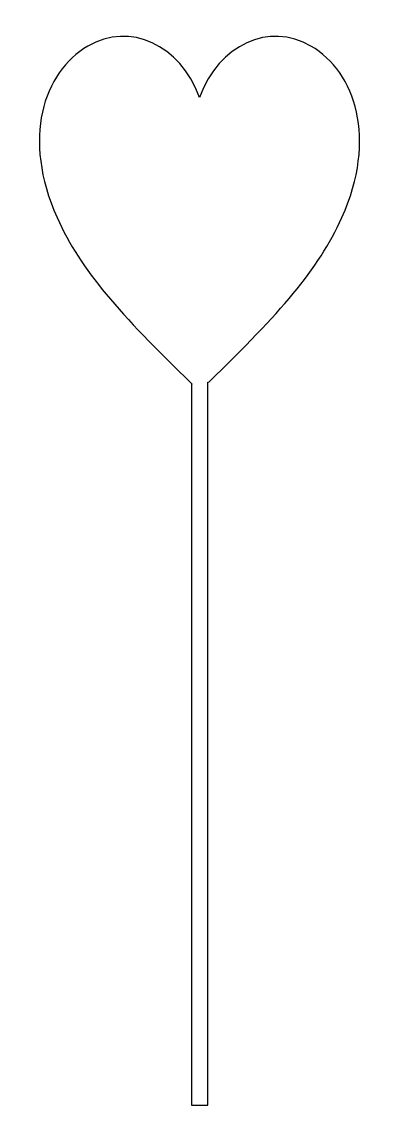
# Model space of a CAD drawing. Header units: centimetres. Extents: x -3.4 to 3.4, y -10.3 to 10.6.
import ezdxf

# ---------------------------------------------------------------- set-up
doc = ezdxf.new("R2010")
doc.units = ezdxf.units.CM
doc.header["$MEASUREMENT"] = 0
doc.layers.add('Camada 1', color=7, linetype='Continuous')

msp = doc.modelspace()

# ---------------------------------------------------------------- linework, layer by layer
at = {"layer": 'Camada 1'}
msp.add_open_spline([(0.16235, 3.64097), (0.16235, 3.64097), (0.16235, -10.31919), (0.16235, -10.31919), (0.16235, -10.31919), (0.16235, -10.31919), (-0.15409, -10.31919), (-0.15409, -10.31919), (-0.15409, -10.31919), (-0.15409, -10.31919), (-0.15409, 3.59163), (-0.15409, 3.59163), (-0.15409, 3.59163), (-0.15409, 3.59163), (-0.14732, 3.61137), (-0.14732, 3.61137), (-0.14732, 3.61137), (-1.55136, 4.979), (-2.27928, 5.77881), (-2.74749, 6.82135), (-2.74749, 6.82135), (-3.43101, 8.34103), (-3.01771, 9.62757), (-2.15376, 10.13064), (-2.15376, 10.13064), (-1.33948, 10.60162), (-0.3765, 10.16025), (0.00011, 9.14083), (0.00011, 9.14083), (0.37579, 10.16024), (1.33938, 10.60162), (2.1512, 10.13064), (2.1512, 10.13064), (3.01671, 9.62756), (3.43125, 8.34105), (2.74834, 6.82134), (2.74834, 6.82134), (2.28259, 5.78775), (1.56391, 4.9932), (0.18395, 3.64716), (0.18395, 3.64716), (0.18395, 3.64716), (0.16235, 3.64097), (0.16235, 3.64097)], degree=3, knots=[0, 0, 0, 0, 0.08333333, 0.08333333, 0.08333333, 0.08333333, 0.16666667, 0.16666667, 0.16666667, 0.16666667, 0.25, 0.25, 0.25, 0.25, 0.33333333, 0.33333333, 0.33333333, 0.33333333, 0.41666667, 0.41666667, 0.41666667, 0.41666667, 0.5, 0.5, 0.5, 0.5, 0.58333333, 0.58333333, 0.58333333, 0.58333333, 0.66666667, 0.66666667, 0.66666667, 0.66666667, 0.75, 0.75, 0.75, 0.75, 0.83333333, 0.83333333, 0.83333333, 0.83333333, 1, 1, 1, 1], dxfattribs=at)

doc.saveas('drawing.dxf')
